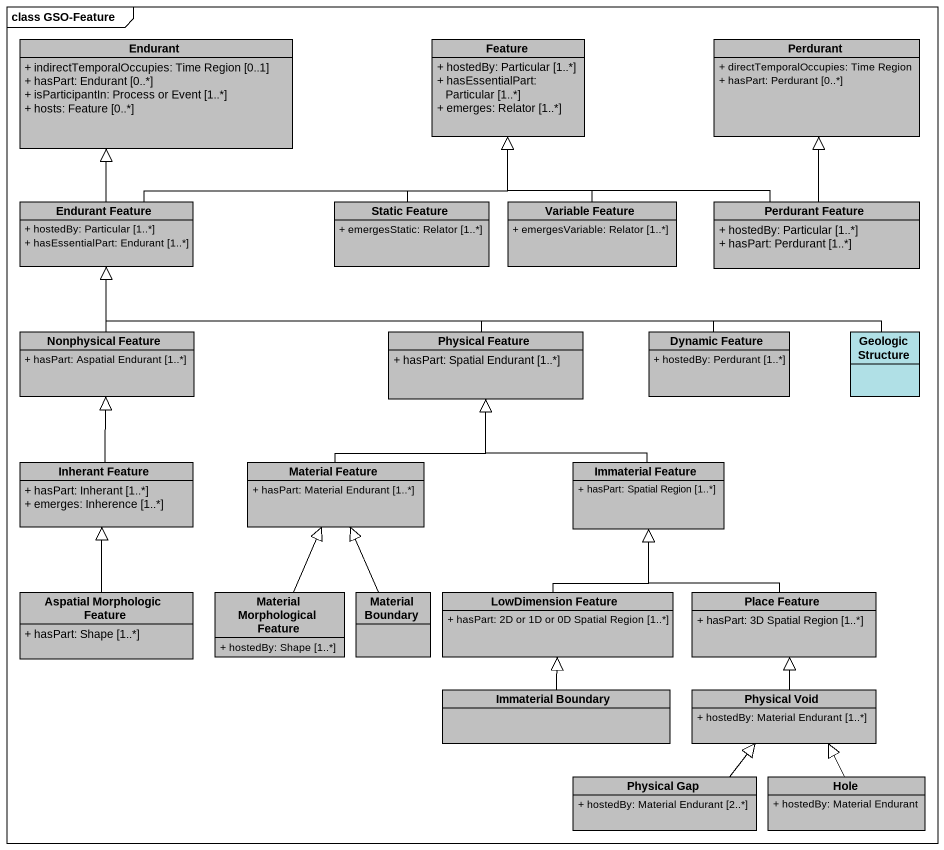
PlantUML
@startuml
mainframe class GSO-Feature
hide circle
hide empty members
skinparam classAttributeIconSize 0
class Endurant #C0C0C0 {
  + indirectTemporalOccupies: Time Region [0..1]
  + hasPart: Endurant [0..*]
  + isParticipantIn: Process or Event [1..*]
  + hosts: Feature [0..*]
}
class Feature #C0C0C0 {
  + hostedBy: Particular [1..*]
  + hasEssentialPart: Particular [1..*]
  + emerges: Relator [1..*]
}
class Perdurant #C0C0C0 {
  + directTemporalOccupies: Time Region
  + hasPart: Perdurant [0..*]
}
class "Endurant Feature" as Endurant_Feature #C0C0C0 {
  + hostedBy: Particular [1..*]
  + hasEssentialPart: Endurant [1..*]
}
class "Static Feature" as Static_Feature #C0C0C0 {
  + emergesStatic: Relator [1..*]
}
class "Variable Feature" as Variable_Feature #C0C0C0 {
  + emergesVariable: Relator [1..*]
}
class "Perdurant Feature" as Perdurant_Feature #C0C0C0 {
  + hostedBy: Particular [1..*]
  + hasPart: Perdurant [1..*]
}
class "Nonphysical Feature" as Nonphysical_Feature #C0C0C0 {
  + hasPart: Aspatial Endurant [1..*]
}
class "Physical Feature" as Physical_Feature #C0C0C0 {
  + hasPart: Spatial Endurant [1..*]
}
class "Dynamic Feature" as Dynamic_Feature #C0C0C0 {
  + hostedBy: Perdurant [1..*]
}
class "Geologic Structure" as Geologic_Structure #B0E0E6
class "Inherant Feature" as Inherant_Feature #C0C0C0 {
  + hasPart: Inherant [1..*]
  + emerges: Inherence [1..*]
}
class "Material Feature" as Material_Feature #C0C0C0 {
  + hasPart: Material Endurant [1..*]
}
class "Immaterial Feature" as Immaterial_Feature #C0C0C0 {
  + hasPart: Spatial Region [1..*]
}
class "Aspatial Morphologic Feature" as Aspatial_Morphologic_Feature #C0C0C0 {
  + hasPart: Shape [1..*]
}
class "Material Morphological Feature" as Material_Morphological #C0C0C0 {
  + hostedBy: Shape [1..*]
}
class "Material Boundary" as Material_Boundary #C0C0C0
class "LowDimension Feature" as LowDimension_Feature #C0C0C0 {
  + hasPart: 2D or 1D or 0D Spatial Region [1..*]
}
class "Place Feature" as Place_Feature #C0C0C0 {
  + hasPart: 3D Spatial Region [1..*]
}
class "Immaterial Boundary" as Immaterial_Boundary #C0C0C0
class "Physical Void" as Physical_Void #C0C0C0 {
  + hostedBy: Material Endurant [1..*]
}
class "Physical Gap" as Physical_Gap #C0C0C0 {
  + hostedBy: Material Endurant [2..*]
}
class Hole #C0C0C0 {
  + hostedBy: Material Endurant
}
Endurant_Feature -up-|> Endurant
Endurant_Feature -right-|> Feature
Static_Feature -up-|> Feature
Variable_Feature -up-|> Feature
Perdurant_Feature -left-|> Feature
Perdurant_Feature -up-|> Perdurant
Nonphysical_Feature -up-|> Endurant_Feature
Physical_Feature -left-|> Endurant_Feature
Dynamic_Feature -left-|> Endurant_Feature
Geologic_Structure -left-|> Endurant_Feature
Inherant_Feature -up-|> Nonphysical_Feature
Material_Feature -up-|> Physical_Feature
Immaterial_Feature -up-|> Physical_Feature
Aspatial_Morphologic_Feature -up-|> Inherant_Feature
Material_Morphological -up-|> Material_Feature
Material_Boundary -up-|> Material_Feature
LowDimension_Feature -up-|> Immaterial_Feature
Place_Feature -up-|> Immaterial_Feature
Immaterial_Boundary -up-|> LowDimension_Feature
Physical_Void -up-|> Place_Feature
Physical_Gap -up-|> Physical_Void
Hole -up-|> Physical_Void
@enduml
